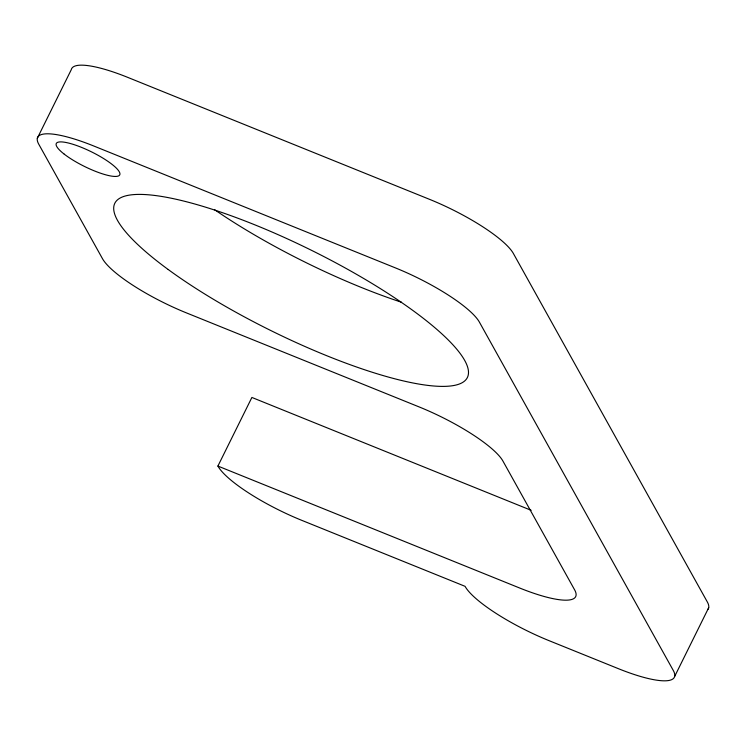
<?xml version="1.0" encoding="UTF-8"?>
<svg xmlns="http://www.w3.org/2000/svg" width="746" height="746" viewBox="0 0 746 746"><rect width="100%" height="100%" fill="white"/><g stroke="black" fill="none" stroke-linecap="round" stroke-linejoin="round"><path stroke-width="1.12" d="M37.3 138.29L71.28 69.676A78.656 17.988 26.3 0 1 127.482 77.276L429.407 199.285A78.656 17.988 26.3 0 1 513.453 253.631L707.273 601.854A78.656 17.988 26.3 0 1 707.917 609.417M217.907 466.064L519.831 588.081A78.656 17.988 26.3 0 0 574.607 589.825L503.018 461.215A78.656 17.988 26.3 0 0 418.972 406.859L186.453 312.9A78.656 17.988 26.3 0 1 102.407 258.554L38.727 144.146A78.656 17.988 26.3 0 1 93.492 145.89L395.427 267.898A78.656 17.988 26.3 0 1 479.473 322.253L673.293 670.477A78.656 17.988 26.3 0 1 618.518 668.724L549.112 640.683A78.656 17.988 26.3 0 1 465.066 586.328L301.953 520.419A78.656 17.988 26.3 0 1 217.907 466.064L251.887 397.45L531.171 510.311M674.72 676.324L708.7 607.71M401.525 302.251A196.646 44.974 26.3 0 1 214.783 209.831M168.186 269.502A196.646 44.974 26.3 0 0 463.154 382.111A196.646 44.974 26.3 0 0 241.48 219.594A196.646 44.974 26.3 0 0 168.186 269.502M64.221 154.142A35.398 8.094 26.3 0 0 118.325 176.009A35.398 8.094 26.3 0 0 81.389 147.326A35.398 8.094 26.3 0 0 64.221 154.142"/></g></svg>
